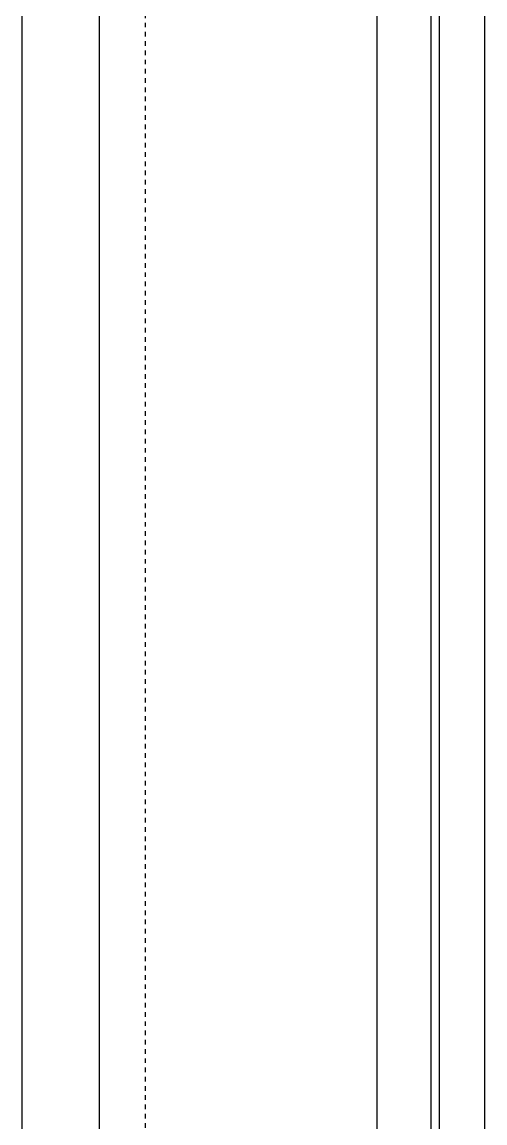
# Model space of a CAD drawing. Extents: x -5566 to 5867, y -120 to 4683.
# Drawn here: x -5015.5 to -4985.5, y 3582 to 3653.4 of the extents above; entities that cross this region are included whole.
import ezdxf

# ---------------------------------------------------------------- set-up
doc = ezdxf.new("R2010")
doc.units = 0
doc.linetypes.add('DASH', pattern=[0.6, 0.3, -0.3])
for name, color, linetype in [('A-GLAZ', 151, 'CONTINUOUS'), ('A-GLAZ-HDLN', 1, 'DASH'), ('A-WALL', 113, 'CONTINUOUS')]:
    doc.layers.add(name, color=color, linetype=linetype)
pattern_1 = [(270, (581, -11.5), (100, 6e-15), []), (0, (581, -11.5), (0, 50), [])]

# ---------------------------------------------------------------- blocks, each defined once
blk = doc.blocks.new('AR_ALUM_SGL_KEEP_DOWNOPE0C')
at = {"layer": 'A-GLAZ'}
h = blk.add_hatch(dxfattribs=at)
h.set_pattern_fill('FP_76', color=256, style=0, pattern_type=2)
h.set_pattern_definition(pattern_1)
h.paths.add_polyline_path([(50, 14), (-50, 14), (-50, 11), (50, 11), (50, 11.5)], flags=0)
for points in [[(-45, 11), (-50, 11), (-50, -4), (-45, -4), (-45, 10.997)], [(45, 11), (45, -4), (50, -4), (50, 11)]]:
    blk.add_hatch(color=256, dxfattribs=at).paths.add_polyline_path(points, flags=0)
h = blk.add_hatch(color=256, dxfattribs=at)
h.paths.add_polyline_path([(-50, -4), (-50, -11), (-45, -11), (-45, -4)], flags=0)
h.paths.add_polyline_path([(50, -4), (45, -4), (45, -11), (50, -11), (50, -8.797)], flags=0)
h = blk.add_hatch(dxfattribs=at)
h.set_pattern_fill('FP_76', color=256, style=0, pattern_type=2)
h.set_pattern_definition(pattern_1)
h.paths.add_polyline_path([(45, -4), (-45, -4), (-45, -11), (45, -11), (45, -8.797)], flags=0)
for p, q in [((50, 14), (-50, 14)), ((-45, 11), (-50, 11)), ((-50, 11), (-50, -4)), ((-45, -4), (-45, 11)), ((50, 11), (45, 11)), ((45, 11), (45, -4)), ((50, -4), (50, 11)), ((-50, -4), (-50, -11)), ((-45, -4), (-50, -4)), ((-50, -4), (-45, -4)), ((-45, -11), (-45, -4)), ((45, -4), (-45, -4)), ((50, -4), (45, -4)), ((45, -4), (45, -11)), ((45, -4), (50, -4)), ((50, -11), (50, -4)), ((45, -7.5), (-45, -7.5)), ((-50, -11), (-45, -11)), ((-45, -11), (45, -11)), ((45, -11), (50, -11))]:
    blk.add_line(p, q, dxfattribs=at)
at = {"layer": 'A-GLAZ-HDLN'}
blk.add_line((-50, 11), (50, 11), dxfattribs=at)

msp = doc.modelspace()

# ---------------------------------------------------------------- linework, layer by layer
at = {"layer": 'A-WALL'}
msp.add_line((-5015.5, 3559.492), (-5015.5, 3659.492), dxfattribs=at)

# ---------------------------------------------------------------- block references
at = {"layer": 'A-GLAZ', "rotation": 89.99999999999999}
msp.add_blockref('AR_ALUM_SGL_KEEP_DOWNOPE0C', (-4996.5, 3609.492), dxfattribs=at)

doc.saveas('drawing.dxf')
